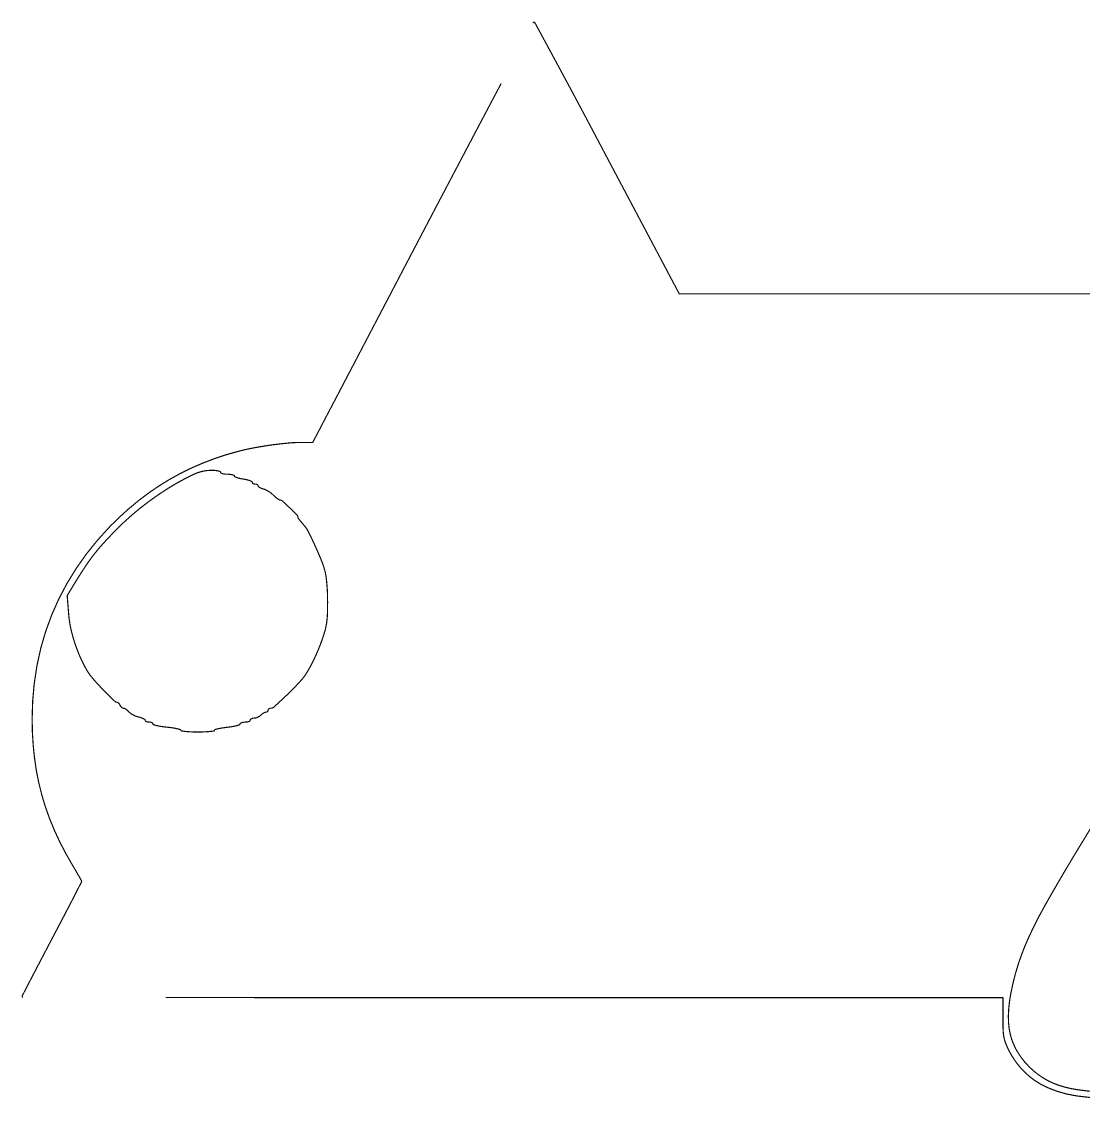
# Model space of a CAD drawing. Header units: millimetres. Extents: x -1282 to 950, y -5021 to 3311.
# Drawn here: x 91.28 to 102.79, y 73.66 to 85.34 of the extents above; entities that cross this region are included whole.
import ezdxf

# ---------------------------------------------------------------- set-up
doc = ezdxf.new("R2010")
doc.units = ezdxf.units.MM
doc.layers.add('TopOverlay', color=2, linetype='Continuous')

msp = doc.modelspace()

# ---------------------------------------------------------------- linework, layer by layer
at = {"layer": 'TopOverlay', "const_width": 0.0127}
for points in [[(96.826, 85.325, -0.263885), (96.834, 85.33)], [(96.834, 85.33, -0.289687), (96.842, 85.326)], [(96.842, 85.326, -0.000057), (97.073, 84.899)], [(97.073, 84.899, -0.001136), (97.328, 84.424)], [(96.087, 83.926, -0.000699), (96.475, 84.661)], [(97.328, 84.424, -0.000684), (97.627, 83.859)], [(95.628, 83.053, -0.000421), (96.087, 83.926)], [(93.63, 80.68, -0.016124), (93.791, 80.716)], [(93.791, 80.716, -0.011009), (93.977, 80.747)], [(93.977, 80.747, -0.011091), (94.156, 80.768)], [(94.156, 80.768, -0.023359), (94.296, 80.776)], [(93.242, 80.551, -0.033996), (93.63, 80.68)], [(92.881, 80.373, -0.035591), (93.242, 80.551)], [(93.145, 80.43, -0.109238), (93.335, 80.474)], [(93.335, 80.474, -0.019832), (93.374, 80.473)], [(93.374, 80.473, -0.032158), (93.407, 80.468)], [(92.547, 80.144, -0.035309), (92.881, 80.373)], [(92.868, 80.278, -0.028272), (93.145, 80.43)], [(93.407, 80.468, -0.034303), (93.431, 80.462)], [(93.431, 80.462, -0.319197), (93.437, 80.453)], [(93.442, 80.445, -0.277684), (93.437, 80.453)], [(93.459, 80.438, -0.052312), (93.442, 80.445)], [(93.483, 80.433, -0.042582), (93.459, 80.438)], [(93.512, 80.432, -0.027026), (93.483, 80.433)], [(93.512, 80.432, -0.023911), (93.541, 80.43)], [(93.541, 80.43, -0.038126), (93.565, 80.426)], [(93.565, 80.426, -0.044617), (93.582, 80.42)], [(93.582, 80.42, -0.294168), (93.587, 80.413)], [(93.592, 80.405, -0.2898), (93.587, 80.413)], [(93.615, 80.395, -0.027144), (93.592, 80.405)], [(93.647, 80.386, -0.028191), (93.615, 80.395)], [(93.684, 80.379, -0.018095), (93.647, 80.386)], [(93.684, 80.379, -0.019168), (93.721, 80.372)], [(93.721, 80.372, -0.029702), (93.752, 80.363)], [(93.752, 80.363, -0.029567), (93.775, 80.353)], [(93.775, 80.353, -0.284384), (93.78, 80.345)], [(92.574, 80.07, -0.028216), (92.868, 80.278)], [(93.783, 80.337, -0.157165), (93.78, 80.345)], [(93.79, 80.33, -0.097318), (93.783, 80.337)], [(93.8, 80.326, -0.07934), (93.79, 80.33)], [(93.813, 80.324, -0.060697), (93.8, 80.326)], [(93.813, 80.324, -0.057513), (93.825, 80.323)], [(93.825, 80.323, -0.076772), (93.835, 80.319)], [(93.835, 80.319, -0.095693), (93.842, 80.312)], [(93.842, 80.312, -0.164686), (93.845, 80.305)], [(93.849, 80.297, -0.212374), (93.845, 80.305)], [(93.861, 80.288, -0.049152), (93.849, 80.297)], [(93.879, 80.279, -0.042398), (93.861, 80.288)], [(93.9, 80.272, -0.030482), (93.879, 80.279)], [(93.9, 80.272, -0.051182), (93.926, 80.263)], [(93.926, 80.263, -0.025431), (93.955, 80.247)], [(93.955, 80.247, -0.02494), (93.985, 80.227)], [(92.238, 79.864, -0.032393), (92.547, 80.144)], [(93.985, 80.227, -0.033387), (94.009, 80.205)], [(94.031, 80.185, -0.017893), (94.009, 80.205)], [(94.052, 80.168, -0.022392), (94.031, 80.185)], [(94.071, 80.155, -0.021365), (94.052, 80.168)], [(94.082, 80.152, -0.13553), (94.071, 80.155)], [(94.082, 80.152, -0.187015), (94.106, 80.143)], [(94.106, 80.143, -0.005579), (94.186, 80.068)], [(92.312, 79.835, -0.030341), (92.574, 80.07)], [(94.186, 80.068, -0.005361), (94.265, 79.992)], [(94.265, 79.992, -0.199463), (94.275, 79.969)], [(94.277, 79.959, -0.135896), (94.275, 79.969)], [(94.288, 79.942, -0.024967), (94.277, 79.959)], [(94.309, 79.917, -0.013827), (94.288, 79.942)], [(94.351, 79.867, -0.002136), (94.309, 79.917)], [(91.873, 79.41, -0.046584), (92.238, 79.864)], [(92.171, 79.687, -0.008817), (92.312, 79.835)], [(94.351, 79.867, -0.061829), (94.39, 79.807)], [(94.39, 79.807, -0.007096), (94.46, 79.66)], [(92.069, 79.566, -0.018858), (92.171, 79.687)], [(94.46, 79.66, -0.009064), (94.526, 79.508)], [(91.979, 79.442, -0.019763), (92.069, 79.566)], [(91.877, 79.283, -0.010705), (91.979, 79.442)], [(94.526, 79.508, -0.027427), (94.563, 79.402)], [(91.608, 78.907, -0.050162), (91.873, 79.41)], [(94.563, 79.402, -0.031199), (94.578, 79.337)], [(94.578, 79.337, -0.015716), (94.588, 79.254)], [(94.588, 79.254, -0.013859), (94.595, 79.156)], [(94.595, 79.156, -0.009902), (94.597, 79.046)], [(94.597, 79.046, -0.008737), (94.595, 78.91)], [(91.449, 78.361, -0.050079), (91.608, 78.907)], [(91.82, 78.737, -0.040305), (91.791, 78.924)], [(94.595, 78.91, -0.027776), (94.586, 78.819)], [(91.881, 78.537, -0.030052), (91.82, 78.737)], [(94.569, 78.737, -0.015377), (94.536, 78.634)], [(94.586, 78.819, -0.032297), (94.569, 78.737)], [(94.536, 78.634, -0.016713), (94.489, 78.513)], [(91.963, 78.353, -0.030673), (91.881, 78.537)], [(94.489, 78.513, -0.015897), (94.433, 78.392)], [(94.433, 78.392, -0.016464), (94.376, 78.288)], [(91.396, 77.778, -0.046152), (91.449, 78.361)], [(92.053, 78.218, -0.056751), (91.963, 78.353)], [(94.376, 78.288, -0.043181), (94.327, 78.218)], [(92.129, 78.134, -0.011638), (92.053, 78.218)], [(92.213, 78.047, -0.009847), (92.129, 78.134)], [(94.327, 78.218, -0.016827), (94.237, 78.12)], [(92.294, 77.969, -0.004004), (92.213, 78.047)], [(94.237, 78.12, -0.010698), (94.125, 78.01)], [(92.315, 77.961, -0.19304), (92.294, 77.969)], [(92.315, 77.961, -0.127996), (92.324, 77.958)], [(92.324, 77.958, -0.063607), (92.333, 77.951)], [(92.333, 77.951, -0.056831), (92.342, 77.941)], [(92.342, 77.941, -0.053554), (92.348, 77.928)], [(92.355, 77.916, -0.06253), (92.348, 77.928)], [(92.365, 77.906, -0.060837), (92.355, 77.916)], [(92.375, 77.899, -0.066022), (92.365, 77.906)], [(94.014, 77.908, -0.186331), (93.984, 77.896)], [(94.125, 78.01, -0.004565), (94.014, 77.908)], [(92.386, 77.896, -0.11243), (92.375, 77.899)], [(92.386, 77.896, -0.111879), (92.398, 77.893)], [(92.398, 77.893, -0.036281), (92.414, 77.884)], [(92.414, 77.884, -0.034083), (92.43, 77.871)], [(92.43, 77.871, -0.032347), (92.446, 77.856)], [(92.464, 77.84, -0.061846), (92.446, 77.856)], [(92.491, 77.823, -0.030498), (92.464, 77.84)], [(92.521, 77.809, -0.029706), (92.491, 77.823)], [(92.55, 77.801, -0.038102), (92.521, 77.809)], [(92.55, 77.801, -0.025401), (92.577, 77.793)], [(92.577, 77.793, -0.037074), (92.6, 77.784)], [(92.6, 77.784, -0.041233), (92.616, 77.774)], [(93.762, 77.775, -0.090018), (93.771, 77.782)], [(93.771, 77.782, -0.069864), (93.785, 77.787)], [(93.785, 77.787, -0.049879), (93.8, 77.789)], [(93.819, 77.791, -0.064082), (93.8, 77.789)], [(93.839, 77.798, -0.039128), (93.819, 77.791)], [(93.859, 77.809, -0.038656), (93.839, 77.798)], [(93.874, 77.821, -0.054664), (93.859, 77.809)], [(93.874, 77.821, -0.032161), (93.888, 77.833)], [(93.888, 77.833, -0.032192), (93.904, 77.844)], [(93.904, 77.844, -0.03396), (93.918, 77.851)], [(93.918, 77.851, -0.098387), (93.929, 77.853)], [(93.938, 77.855, -0.09221), (93.929, 77.853)], [(93.946, 77.859, -0.096076), (93.938, 77.855)], [(93.951, 77.866, -0.099376), (93.946, 77.859)], [(93.952, 77.875, -0.106313), (93.951, 77.866)], [(93.952, 77.875, -0.146934), (93.955, 77.883)], [(93.955, 77.883, -0.099082), (93.962, 77.89)], [(93.962, 77.89, -0.082859), (93.972, 77.895)], [(93.972, 77.895, -0.065472), (93.984, 77.896)], [(91.422, 77.353, -0.030899), (91.396, 77.778)], [(92.616, 77.774, -0.239408), (92.62, 77.766)], [(92.623, 77.758, -0.204147), (92.62, 77.766)], [(92.633, 77.752, -0.083673), (92.623, 77.758)], [(92.647, 77.747, -0.06388), (92.633, 77.752)], [(92.663, 77.746, -0.044077), (92.647, 77.747)], [(92.663, 77.746, -0.045014), (92.679, 77.744)], [(92.679, 77.744, -0.064891), (92.693, 77.74)], [(92.693, 77.74, -0.084833), (92.703, 77.733)], [(92.703, 77.733, -0.200925), (92.706, 77.726)], [(92.712, 77.717, -0.331874), (92.706, 77.726)], [(92.75, 77.707, -0.015095), (92.712, 77.717)], [(92.799, 77.698, -0.020145), (92.75, 77.707)], [(92.856, 77.691, -0.012471), (92.799, 77.698)], [(92.856, 77.691, -0.011557), (92.914, 77.684)], [(92.914, 77.684, -0.018728), (92.963, 77.675)], [(92.963, 77.675, -0.013202), (93.001, 77.665)], [(93.378, 77.665, -0.015623), (93.412, 77.674)], [(93.412, 77.674, -0.020529), (93.455, 77.682)], [(93.455, 77.682, -0.012735), (93.506, 77.689)], [(93.558, 77.696, -0.014134), (93.506, 77.689)], [(93.603, 77.705, -0.020998), (93.558, 77.696)], [(93.639, 77.715, -0.017004), (93.603, 77.705)], [(93.648, 77.724, -0.237725), (93.639, 77.715)], [(93.648, 77.724, -0.170915), (93.654, 77.733)], [(93.654, 77.733, -0.055894), (93.668, 77.739)], [(93.668, 77.739, -0.048099), (93.687, 77.744)], [(93.687, 77.744, -0.038362), (93.707, 77.746)], [(93.727, 77.747, -0.039486), (93.707, 77.746)], [(93.744, 77.752, -0.058687), (93.727, 77.747)], [(93.755, 77.759, -0.077179), (93.744, 77.752)], [(93.759, 77.767, -0.221088), (93.755, 77.759)], [(93.759, 77.767, -0.185417), (93.762, 77.775)], [(93.001, 77.665, -0.33657), (93.007, 77.657)], [(93.013, 77.65, -0.373484), (93.007, 77.657)], [(93.06, 77.644, -0.009736), (93.013, 77.65)], [(93.119, 77.64, -0.015912), (93.06, 77.644)], [(93.189, 77.638, -0.009612), (93.119, 77.64)], [(93.26, 77.64, -0.009465), (93.189, 77.638)], [(93.318, 77.644, -0.015673), (93.26, 77.64)], [(93.366, 77.649, -0.00946), (93.318, 77.644)], [(93.372, 77.657, -0.374238), (93.366, 77.649)], [(93.372, 77.657, -0.328972), (93.378, 77.665)], [(91.501, 76.955, -0.035812), (91.422, 77.353)], [(102.673, 76.28, -0.008327), (103.267, 77.232)], [(91.636, 76.576, -0.036169), (91.501, 76.955)], [(91.827, 76.206, -0.032705), (91.636, 76.576)], [(102.375, 75.769, -0.006636), (102.673, 76.28)], [(91.827, 76.206, -0.002676), (91.867, 76.138)], [(91.867, 76.138, -0.004159), (91.901, 76.079)], [(91.901, 76.079, -0.001327), (91.93, 76.028)], [(91.93, 76.012, -0.000117), (91.838, 75.832)], [(91.93, 76.028, -0.128322), (91.932, 76.02)], [(91.932, 76.02, -0.119678), (91.93, 76.012)], [(91.838, 75.832, -0.001164), (91.734, 75.632)], [(102.195, 75.417, -0.021139), (102.375, 75.769)], [(91.734, 75.632, -0.000713), (91.61, 75.396)], [(91.487, 75.161, -0.000786), (91.61, 75.396)], [(102.08, 75.122, -0.029648), (102.195, 75.417)], [(91.382, 74.96, -0.00128), (91.487, 75.161)], [(102.001, 74.815, -0.029045), (102.08, 75.122)], [(91.29, 74.781, -0.000142), (91.382, 74.96)], [(91.288, 74.771, -0.119462), (91.29, 74.781)], [(91.293, 74.766, -0.413516), (91.288, 74.771)], [(94.563, 74.76, -0.000367), (92.848, 74.762)], [(96.601, 74.759, -0.00022), (94.563, 74.76)], [(101.973, 74.567, -0.041626), (102.001, 74.815)], [(101.916, 74.41, -0.007974), (101.914, 74.539)], [(101.995, 74.357, -0.067835), (101.973, 74.567)], [(101.924, 74.335, -0.035102), (101.916, 74.41)], [(101.941, 74.273, -0.047509), (101.924, 74.335)], [(102.07, 74.175, -0.074289), (101.995, 74.357)], [(101.973, 74.198, -0.023594), (101.941, 74.273)], [(102.148, 73.954, -0.083952), (101.973, 74.198)], [(102.2, 74.009, -0.061792), (102.07, 74.175)], [(102.39, 73.788, -0.089304), (102.148, 73.954)], [(102.347, 73.892, -0.055865), (102.2, 74.009)], [(102.514, 73.812, -0.058445), (102.347, 73.892)], [(102.724, 73.762, -0.047244), (102.514, 73.812)], [(102.72, 73.694, -0.071572), (102.39, 73.788)], [(103.005, 73.734, -0.021573), (102.724, 73.762)], [(103.16, 73.663, -0.034245), (102.72, 73.694)]]:
    msp.add_lwpolyline(points, format="xyb", dxfattribs=at)
at = {"layer": 'TopOverlay', "const_width": 0.00635}
for points in [[(96.823, 85.325, 1), (96.83, 85.325, 1)], [(96.831, 85.33, 1), (96.838, 85.33, 1)], [(96.831, 85.33, 1), (96.838, 85.33, 1)], [(96.839, 85.326, 1), (96.846, 85.326, 1)], [(96.839, 85.326, 1), (96.846, 85.326, 1)], [(97.07, 84.899, 1), (97.076, 84.899, 1)], [(97.07, 84.899, 1), (97.076, 84.899, 1)], [(96.471, 84.661, 1), (96.478, 84.661, 1)], [(97.324, 84.424, 1), (97.331, 84.424, 1)], [(97.324, 84.424, 1), (97.331, 84.424, 1)], [(96.083, 83.926, 1), (96.09, 83.926, 1)], [(96.083, 83.926, 1), (96.09, 83.926, 1)], [(97.624, 83.859, 1), (97.631, 83.859, 1)], [(97.624, 83.859, 1), (97.631, 83.859, 1)], [(95.625, 83.053, 1), (95.632, 83.053, 1)], [(95.625, 83.053, 1), (95.632, 83.053, 1)], [(98.404, 82.387, 1), (98.41, 82.387, 1)], [(98.404, 82.387, 1), (98.41, 82.387, 1)], [(101.421, 82.387, 1), (101.428, 82.387, 1)], [(101.421, 82.387, 1), (101.428, 82.387, 1)], [(93.788, 80.716, 1), (93.795, 80.716, 1)], [(93.788, 80.716, 1), (93.795, 80.716, 1)], [(93.974, 80.747, 1), (93.98, 80.747, 1)], [(93.974, 80.747, 1), (93.98, 80.747, 1)], [(94.153, 80.768, 1), (94.159, 80.768, 1)], [(94.153, 80.768, 1), (94.159, 80.768, 1)], [(94.293, 80.776, 1), (94.299, 80.776, 1)], [(94.293, 80.776, 1), (94.299, 80.776, 1)], [(94.433, 80.776, 1), (94.439, 80.776, 1)], [(94.433, 80.776, 1), (94.439, 80.776, 1)], [(93.627, 80.68, 1), (93.633, 80.68, 1)], [(93.627, 80.68, 1), (93.633, 80.68, 1)], [(93.239, 80.551, 1), (93.245, 80.551, 1)], [(93.239, 80.551, 1), (93.245, 80.551, 1)], [(93.331, 80.474, 1), (93.338, 80.474, 1)], [(93.331, 80.474, 1), (93.338, 80.474, 1)], [(93.37, 80.473, 1), (93.377, 80.473, 1)], [(93.37, 80.473, 1), (93.377, 80.473, 1)], [(92.878, 80.373, 1), (92.884, 80.373, 1)], [(92.878, 80.373, 1), (92.884, 80.373, 1)], [(93.142, 80.43, 1), (93.148, 80.43, 1)], [(93.142, 80.43, 1), (93.148, 80.43, 1)], [(93.403, 80.468, 1), (93.41, 80.468, 1)], [(93.403, 80.468, 1), (93.41, 80.468, 1)], [(93.428, 80.462, 1), (93.434, 80.462, 1)], [(93.428, 80.462, 1), (93.434, 80.462, 1)], [(93.433, 80.453, 1), (93.44, 80.453, 1)], [(93.433, 80.453, 1), (93.44, 80.453, 1)], [(93.438, 80.445, 1), (93.445, 80.445, 1)], [(93.438, 80.445, 1), (93.445, 80.445, 1)], [(93.456, 80.438, 1), (93.462, 80.438, 1)], [(93.456, 80.438, 1), (93.462, 80.438, 1)], [(93.48, 80.433, 1), (93.486, 80.433, 1)], [(93.48, 80.433, 1), (93.486, 80.433, 1)], [(93.509, 80.432, 1), (93.515, 80.432, 1)], [(93.509, 80.432, 1), (93.515, 80.432, 1)], [(93.537, 80.43, 1), (93.544, 80.43, 1)], [(93.537, 80.43, 1), (93.544, 80.43, 1)], [(93.562, 80.426, 1), (93.568, 80.426, 1)], [(93.562, 80.426, 1), (93.568, 80.426, 1)], [(93.579, 80.42, 1), (93.585, 80.42, 1)], [(93.579, 80.42, 1), (93.585, 80.42, 1)], [(93.584, 80.413, 1), (93.59, 80.413, 1)], [(93.584, 80.413, 1), (93.59, 80.413, 1)], [(93.589, 80.405, 1), (93.595, 80.405, 1)], [(93.589, 80.405, 1), (93.595, 80.405, 1)], [(93.612, 80.395, 1), (93.619, 80.395, 1)], [(93.612, 80.395, 1), (93.619, 80.395, 1)], [(93.643, 80.386, 1), (93.65, 80.386, 1)], [(93.643, 80.386, 1), (93.65, 80.386, 1)], [(93.681, 80.379, 1), (93.687, 80.379, 1)], [(93.681, 80.379, 1), (93.687, 80.379, 1)], [(93.718, 80.372, 1), (93.724, 80.372, 1)], [(93.718, 80.372, 1), (93.724, 80.372, 1)], [(93.749, 80.363, 1), (93.755, 80.363, 1)], [(93.749, 80.363, 1), (93.755, 80.363, 1)], [(93.772, 80.353, 1), (93.778, 80.353, 1)], [(93.772, 80.353, 1), (93.778, 80.353, 1)], [(92.865, 80.278, 1), (92.871, 80.278, 1)], [(92.865, 80.278, 1), (92.871, 80.278, 1)], [(93.777, 80.345, 1), (93.784, 80.345, 1)], [(93.777, 80.345, 1), (93.784, 80.345, 1)], [(93.78, 80.337, 1), (93.786, 80.337, 1)], [(93.78, 80.337, 1), (93.786, 80.337, 1)], [(93.787, 80.33, 1), (93.793, 80.33, 1)], [(93.787, 80.33, 1), (93.793, 80.33, 1)], [(93.797, 80.326, 1), (93.803, 80.326, 1)], [(93.797, 80.326, 1), (93.803, 80.326, 1)], [(93.809, 80.324, 1), (93.816, 80.324, 1)], [(93.809, 80.324, 1), (93.816, 80.324, 1)], [(93.822, 80.323, 1), (93.828, 80.323, 1)], [(93.822, 80.323, 1), (93.828, 80.323, 1)], [(93.832, 80.319, 1), (93.839, 80.319, 1)], [(93.832, 80.319, 1), (93.839, 80.319, 1)], [(93.839, 80.312, 1), (93.846, 80.312, 1)], [(93.839, 80.312, 1), (93.846, 80.312, 1)], [(93.842, 80.305, 1), (93.848, 80.305, 1)], [(93.842, 80.305, 1), (93.848, 80.305, 1)], [(93.845, 80.297, 1), (93.852, 80.297, 1)], [(93.845, 80.297, 1), (93.852, 80.297, 1)], [(93.858, 80.288, 1), (93.864, 80.288, 1)], [(93.858, 80.288, 1), (93.864, 80.288, 1)], [(93.876, 80.279, 1), (93.882, 80.279, 1)], [(93.876, 80.279, 1), (93.882, 80.279, 1)], [(93.897, 80.272, 1), (93.904, 80.272, 1)], [(93.897, 80.272, 1), (93.904, 80.272, 1)], [(93.922, 80.263, 1), (93.929, 80.263, 1)], [(93.922, 80.263, 1), (93.929, 80.263, 1)], [(93.952, 80.247, 1), (93.958, 80.247, 1)], [(93.952, 80.247, 1), (93.958, 80.247, 1)], [(92.544, 80.144, 1), (92.55, 80.144, 1)], [(92.544, 80.144, 1), (92.55, 80.144, 1)], [(93.981, 80.227, 1), (93.988, 80.227, 1)], [(93.981, 80.227, 1), (93.988, 80.227, 1)], [(94.006, 80.205, 1), (94.012, 80.205, 1)], [(94.006, 80.205, 1), (94.012, 80.205, 1)], [(94.027, 80.185, 1), (94.034, 80.185, 1)], [(94.027, 80.185, 1), (94.034, 80.185, 1)], [(94.049, 80.168, 1), (94.055, 80.168, 1)], [(94.049, 80.168, 1), (94.055, 80.168, 1)], [(94.068, 80.155, 1), (94.074, 80.155, 1)], [(94.068, 80.155, 1), (94.074, 80.155, 1)], [(94.079, 80.152, 1), (94.085, 80.152, 1)], [(94.079, 80.152, 1), (94.085, 80.152, 1)], [(94.103, 80.143, 1), (94.109, 80.143, 1)], [(94.103, 80.143, 1), (94.109, 80.143, 1)], [(92.571, 80.07, 1), (92.577, 80.07, 1)], [(92.571, 80.07, 1), (92.577, 80.07, 1)], [(94.183, 80.068, 1), (94.19, 80.068, 1)], [(94.183, 80.068, 1), (94.19, 80.068, 1)], [(94.262, 79.992, 1), (94.268, 79.992, 1)], [(94.262, 79.992, 1), (94.268, 79.992, 1)], [(94.271, 79.969, 1), (94.278, 79.969, 1)], [(94.271, 79.969, 1), (94.278, 79.969, 1)], [(94.274, 79.959, 1), (94.281, 79.959, 1)], [(94.274, 79.959, 1), (94.281, 79.959, 1)], [(94.285, 79.942, 1), (94.292, 79.942, 1)], [(94.285, 79.942, 1), (94.292, 79.942, 1)], [(94.305, 79.917, 1), (94.312, 79.917, 1)], [(94.305, 79.917, 1), (94.312, 79.917, 1)], [(92.234, 79.864, 1), (92.241, 79.864, 1)], [(92.234, 79.864, 1), (92.241, 79.864, 1)], [(92.309, 79.835, 1), (92.315, 79.835, 1)], [(92.309, 79.835, 1), (92.315, 79.835, 1)], [(94.347, 79.867, 1), (94.354, 79.867, 1)], [(94.347, 79.867, 1), (94.354, 79.867, 1)], [(94.387, 79.807, 1), (94.393, 79.807, 1)], [(94.387, 79.807, 1), (94.393, 79.807, 1)], [(92.168, 79.687, 1), (92.174, 79.687, 1)], [(92.168, 79.687, 1), (92.174, 79.687, 1)], [(94.457, 79.66, 1), (94.463, 79.66, 1)], [(94.457, 79.66, 1), (94.463, 79.66, 1)], [(92.065, 79.566, 1), (92.072, 79.566, 1)], [(92.065, 79.566, 1), (92.072, 79.566, 1)], [(91.975, 79.442, 1), (91.982, 79.442, 1)], [(91.975, 79.442, 1), (91.982, 79.442, 1)], [(94.523, 79.508, 1), (94.529, 79.508, 1)], [(94.523, 79.508, 1), (94.529, 79.508, 1)], [(91.869, 79.41, 1), (91.876, 79.41, 1)], [(91.869, 79.41, 1), (91.876, 79.41, 1)], [(94.56, 79.402, 1), (94.566, 79.402, 1)], [(94.56, 79.402, 1), (94.566, 79.402, 1)], [(94.574, 79.337, 1), (94.581, 79.337, 1)], [(94.574, 79.337, 1), (94.581, 79.337, 1)], [(91.874, 79.283, 1), (91.88, 79.283, 1)], [(91.874, 79.283, 1), (91.88, 79.283, 1)], [(94.585, 79.254, 1), (94.591, 79.254, 1)], [(94.585, 79.254, 1), (94.591, 79.254, 1)], [(91.773, 79.117, 1), (91.779, 79.117, 1)], [(91.773, 79.117, 1), (91.779, 79.117, 1)], [(94.592, 79.156, 1), (94.598, 79.156, 1)], [(94.592, 79.156, 1), (94.598, 79.156, 1)], [(94.594, 79.046, 1), (94.6, 79.046, 1)], [(94.594, 79.046, 1), (94.6, 79.046, 1)], [(91.605, 78.907, 1), (91.611, 78.907, 1)], [(91.605, 78.907, 1), (91.611, 78.907, 1)], [(91.788, 78.924, 1), (91.794, 78.924, 1)], [(91.788, 78.924, 1), (91.794, 78.924, 1)], [(94.591, 78.91, 1), (94.598, 78.91, 1)], [(94.591, 78.91, 1), (94.598, 78.91, 1)], [(91.817, 78.737, 1), (91.823, 78.737, 1)], [(91.817, 78.737, 1), (91.823, 78.737, 1)], [(94.566, 78.737, 1), (94.572, 78.737, 1)], [(94.566, 78.737, 1), (94.572, 78.737, 1)], [(94.583, 78.819, 1), (94.59, 78.819, 1)], [(94.583, 78.819, 1), (94.59, 78.819, 1)], [(94.533, 78.634, 1), (94.54, 78.634, 1)], [(94.533, 78.634, 1), (94.54, 78.634, 1)], [(91.878, 78.537, 1), (91.884, 78.537, 1)], [(91.878, 78.537, 1), (91.884, 78.537, 1)], [(94.486, 78.513, 1), (94.492, 78.513, 1)], [(94.486, 78.513, 1), (94.492, 78.513, 1)], [(94.43, 78.392, 1), (94.436, 78.392, 1)], [(94.43, 78.392, 1), (94.436, 78.392, 1)], [(91.446, 78.361, 1), (91.452, 78.361, 1)], [(91.446, 78.361, 1), (91.452, 78.361, 1)], [(91.959, 78.353, 1), (91.966, 78.353, 1)], [(91.959, 78.353, 1), (91.966, 78.353, 1)], [(94.373, 78.288, 1), (94.379, 78.288, 1)], [(94.373, 78.288, 1), (94.379, 78.288, 1)], [(92.05, 78.218, 1), (92.057, 78.218, 1)], [(92.05, 78.218, 1), (92.057, 78.218, 1)], [(92.126, 78.134, 1), (92.132, 78.134, 1)], [(92.126, 78.134, 1), (92.132, 78.134, 1)], [(94.324, 78.218, 1), (94.33, 78.218, 1)], [(94.324, 78.218, 1), (94.33, 78.218, 1)], [(92.21, 78.047, 1), (92.216, 78.047, 1)], [(92.21, 78.047, 1), (92.216, 78.047, 1)], [(94.233, 78.12, 1), (94.24, 78.12, 1)], [(94.233, 78.12, 1), (94.24, 78.12, 1)], [(92.291, 77.969, 1), (92.297, 77.969, 1)], [(92.291, 77.969, 1), (92.297, 77.969, 1)], [(92.312, 77.961, 1), (92.318, 77.961, 1)], [(92.312, 77.961, 1), (92.318, 77.961, 1)], [(92.321, 77.958, 1), (92.327, 77.958, 1)], [(92.321, 77.958, 1), (92.327, 77.958, 1)], [(92.33, 77.951, 1), (92.337, 77.951, 1)], [(92.33, 77.951, 1), (92.337, 77.951, 1)], [(92.339, 77.941, 1), (92.345, 77.941, 1)], [(92.339, 77.941, 1), (92.345, 77.941, 1)], [(92.345, 77.928, 1), (92.352, 77.928, 1)], [(92.345, 77.928, 1), (92.352, 77.928, 1)], [(92.352, 77.916, 1), (92.358, 77.916, 1)], [(92.352, 77.916, 1), (92.358, 77.916, 1)], [(92.361, 77.906, 1), (92.368, 77.906, 1)], [(92.361, 77.906, 1), (92.368, 77.906, 1)], [(94.011, 77.908, 1), (94.018, 77.908, 1)], [(94.011, 77.908, 1), (94.018, 77.908, 1)], [(94.122, 78.01, 1), (94.129, 78.01, 1)], [(94.122, 78.01, 1), (94.129, 78.01, 1)], [(92.372, 77.899, 1), (92.379, 77.899, 1)], [(92.372, 77.899, 1), (92.379, 77.899, 1)], [(92.383, 77.896, 1), (92.389, 77.896, 1)], [(92.383, 77.896, 1), (92.389, 77.896, 1)], [(92.395, 77.893, 1), (92.401, 77.893, 1)], [(92.395, 77.893, 1), (92.401, 77.893, 1)], [(92.411, 77.884, 1), (92.417, 77.884, 1)], [(92.411, 77.884, 1), (92.417, 77.884, 1)], [(92.427, 77.871, 1), (92.434, 77.871, 1)], [(92.427, 77.871, 1), (92.434, 77.871, 1)], [(92.442, 77.856, 1), (92.449, 77.856, 1)], [(92.442, 77.856, 1), (92.449, 77.856, 1)], [(92.461, 77.84, 1), (92.467, 77.84, 1)], [(92.461, 77.84, 1), (92.467, 77.84, 1)], [(92.488, 77.823, 1), (92.494, 77.823, 1)], [(92.488, 77.823, 1), (92.494, 77.823, 1)], [(92.518, 77.809, 1), (92.524, 77.809, 1)], [(92.518, 77.809, 1), (92.524, 77.809, 1)], [(92.547, 77.801, 1), (92.553, 77.801, 1)], [(92.547, 77.801, 1), (92.553, 77.801, 1)], [(92.574, 77.793, 1), (92.58, 77.793, 1)], [(92.574, 77.793, 1), (92.58, 77.793, 1)], [(92.596, 77.784, 1), (92.603, 77.784, 1)], [(92.596, 77.784, 1), (92.603, 77.784, 1)], [(93.768, 77.782, 1), (93.774, 77.782, 1)], [(93.768, 77.782, 1), (93.774, 77.782, 1)], [(93.781, 77.787, 1), (93.788, 77.787, 1)], [(93.781, 77.787, 1), (93.788, 77.787, 1)], [(93.797, 77.789, 1), (93.804, 77.789, 1)], [(93.797, 77.789, 1), (93.804, 77.789, 1)], [(93.815, 77.791, 1), (93.822, 77.791, 1)], [(93.815, 77.791, 1), (93.822, 77.791, 1)], [(93.836, 77.798, 1), (93.842, 77.798, 1)], [(93.836, 77.798, 1), (93.842, 77.798, 1)], [(93.855, 77.809, 1), (93.862, 77.809, 1)], [(93.855, 77.809, 1), (93.862, 77.809, 1)], [(93.871, 77.821, 1), (93.877, 77.821, 1)], [(93.871, 77.821, 1), (93.877, 77.821, 1)], [(93.885, 77.833, 1), (93.891, 77.833, 1)], [(93.885, 77.833, 1), (93.891, 77.833, 1)], [(93.9, 77.844, 1), (93.907, 77.844, 1)], [(93.9, 77.844, 1), (93.907, 77.844, 1)], [(93.915, 77.851, 1), (93.921, 77.851, 1)], [(93.915, 77.851, 1), (93.921, 77.851, 1)], [(93.926, 77.853, 1), (93.932, 77.853, 1)], [(93.926, 77.853, 1), (93.932, 77.853, 1)], [(93.935, 77.855, 1), (93.941, 77.855, 1)], [(93.935, 77.855, 1), (93.941, 77.855, 1)], [(93.942, 77.859, 1), (93.949, 77.859, 1)], [(93.942, 77.859, 1), (93.949, 77.859, 1)], [(93.947, 77.866, 1), (93.954, 77.866, 1)], [(93.947, 77.866, 1), (93.954, 77.866, 1)], [(93.949, 77.875, 1), (93.955, 77.875, 1)], [(93.949, 77.875, 1), (93.955, 77.875, 1)], [(93.952, 77.883, 1), (93.958, 77.883, 1)], [(93.952, 77.883, 1), (93.958, 77.883, 1)], [(93.959, 77.89, 1), (93.965, 77.89, 1)], [(93.959, 77.89, 1), (93.965, 77.89, 1)], [(93.969, 77.895, 1), (93.975, 77.895, 1)], [(93.969, 77.895, 1), (93.975, 77.895, 1)], [(93.981, 77.896, 1), (93.987, 77.896, 1)], [(93.981, 77.896, 1), (93.987, 77.896, 1)], [(91.392, 77.778, 1), (91.399, 77.778, 1)], [(91.392, 77.778, 1), (91.399, 77.778, 1)], [(92.612, 77.774, 1), (92.619, 77.774, 1)], [(92.612, 77.774, 1), (92.619, 77.774, 1)], [(92.617, 77.766, 1), (92.623, 77.766, 1)], [(92.617, 77.766, 1), (92.623, 77.766, 1)], [(92.62, 77.758, 1), (92.626, 77.758, 1)], [(92.62, 77.758, 1), (92.626, 77.758, 1)], [(92.629, 77.752, 1), (92.636, 77.752, 1)], [(92.629, 77.752, 1), (92.636, 77.752, 1)], [(92.643, 77.747, 1), (92.65, 77.747, 1)], [(92.643, 77.747, 1), (92.65, 77.747, 1)], [(92.66, 77.746, 1), (92.666, 77.746, 1)], [(92.66, 77.746, 1), (92.666, 77.746, 1)], [(92.676, 77.744, 1), (92.683, 77.744, 1)], [(92.676, 77.744, 1), (92.683, 77.744, 1)], [(92.69, 77.74, 1), (92.697, 77.74, 1)], [(92.69, 77.74, 1), (92.697, 77.74, 1)], [(92.7, 77.733, 1), (92.706, 77.733, 1)], [(92.7, 77.733, 1), (92.706, 77.733, 1)], [(92.703, 77.726, 1), (92.709, 77.726, 1)], [(92.703, 77.726, 1), (92.709, 77.726, 1)], [(92.709, 77.717, 1), (92.716, 77.717, 1)], [(92.709, 77.717, 1), (92.716, 77.717, 1)], [(92.747, 77.707, 1), (92.753, 77.707, 1)], [(92.747, 77.707, 1), (92.753, 77.707, 1)], [(92.796, 77.698, 1), (92.802, 77.698, 1)], [(92.796, 77.698, 1), (92.802, 77.698, 1)], [(92.853, 77.691, 1), (92.86, 77.691, 1)], [(92.853, 77.691, 1), (92.86, 77.691, 1)], [(92.911, 77.684, 1), (92.917, 77.684, 1)], [(92.911, 77.684, 1), (92.917, 77.684, 1)], [(92.959, 77.675, 1), (92.966, 77.675, 1)], [(92.959, 77.675, 1), (92.966, 77.675, 1)], [(93.408, 77.674, 1), (93.415, 77.674, 1)], [(93.408, 77.674, 1), (93.415, 77.674, 1)], [(93.452, 77.682, 1), (93.458, 77.682, 1)], [(93.452, 77.682, 1), (93.458, 77.682, 1)], [(93.503, 77.689, 1), (93.51, 77.689, 1)], [(93.503, 77.689, 1), (93.51, 77.689, 1)], [(93.555, 77.696, 1), (93.562, 77.696, 1)], [(93.555, 77.696, 1), (93.562, 77.696, 1)], [(93.6, 77.705, 1), (93.607, 77.705, 1)], [(93.6, 77.705, 1), (93.607, 77.705, 1)], [(93.636, 77.715, 1), (93.642, 77.715, 1)], [(93.636, 77.715, 1), (93.642, 77.715, 1)], [(93.645, 77.724, 1), (93.651, 77.724, 1)], [(93.645, 77.724, 1), (93.651, 77.724, 1)], [(93.651, 77.733, 1), (93.657, 77.733, 1)], [(93.651, 77.733, 1), (93.657, 77.733, 1)], [(93.665, 77.739, 1), (93.671, 77.739, 1)], [(93.665, 77.739, 1), (93.671, 77.739, 1)], [(93.683, 77.744, 1), (93.69, 77.744, 1)], [(93.683, 77.744, 1), (93.69, 77.744, 1)], [(93.704, 77.746, 1), (93.71, 77.746, 1)], [(93.704, 77.746, 1), (93.71, 77.746, 1)], [(93.724, 77.747, 1), (93.73, 77.747, 1)], [(93.724, 77.747, 1), (93.73, 77.747, 1)], [(93.74, 77.752, 1), (93.747, 77.752, 1)], [(93.74, 77.752, 1), (93.747, 77.752, 1)], [(93.752, 77.759, 1), (93.758, 77.759, 1)], [(93.752, 77.759, 1), (93.758, 77.759, 1)], [(93.756, 77.767, 1), (93.762, 77.767, 1)], [(93.756, 77.767, 1), (93.762, 77.767, 1)], [(93.759, 77.775, 1), (93.765, 77.775, 1)], [(93.759, 77.775, 1), (93.765, 77.775, 1)], [(92.998, 77.665, 1), (93.004, 77.665, 1)], [(92.998, 77.665, 1), (93.004, 77.665, 1)], [(93.004, 77.657, 1), (93.01, 77.657, 1)], [(93.004, 77.657, 1), (93.01, 77.657, 1)], [(93.01, 77.65, 1), (93.016, 77.65, 1)], [(93.01, 77.65, 1), (93.016, 77.65, 1)], [(93.057, 77.644, 1), (93.064, 77.644, 1)], [(93.057, 77.644, 1), (93.064, 77.644, 1)], [(93.116, 77.64, 1), (93.123, 77.64, 1)], [(93.116, 77.64, 1), (93.123, 77.64, 1)], [(93.186, 77.638, 1), (93.193, 77.638, 1)], [(93.186, 77.638, 1), (93.193, 77.638, 1)], [(93.256, 77.64, 1), (93.263, 77.64, 1)], [(93.256, 77.64, 1), (93.263, 77.64, 1)], [(93.315, 77.644, 1), (93.322, 77.644, 1)], [(93.315, 77.644, 1), (93.322, 77.644, 1)], [(93.363, 77.649, 1), (93.369, 77.649, 1)], [(93.363, 77.649, 1), (93.369, 77.649, 1)], [(93.369, 77.657, 1), (93.375, 77.657, 1)], [(93.369, 77.657, 1), (93.375, 77.657, 1)], [(93.375, 77.665, 1), (93.381, 77.665, 1)], [(93.375, 77.665, 1), (93.381, 77.665, 1)], [(91.419, 77.353, 1), (91.426, 77.353, 1)], [(91.419, 77.353, 1), (91.426, 77.353, 1)], [(91.498, 76.955, 1), (91.505, 76.955, 1)], [(91.498, 76.955, 1), (91.505, 76.955, 1)], [(91.632, 76.576, 1), (91.639, 76.576, 1)], [(91.632, 76.576, 1), (91.639, 76.576, 1)], [(102.67, 76.28, 1), (102.676, 76.28, 1)], [(102.67, 76.28, 1), (102.676, 76.28, 1)], [(91.824, 76.206, 1), (91.83, 76.206, 1)], [(91.824, 76.206, 1), (91.83, 76.206, 1)], [(91.864, 76.138, 1), (91.87, 76.138, 1)], [(91.864, 76.138, 1), (91.87, 76.138, 1)], [(91.898, 76.079, 1), (91.905, 76.079, 1)], [(91.898, 76.079, 1), (91.905, 76.079, 1)], [(91.927, 76.028, 1), (91.933, 76.028, 1)], [(91.927, 76.028, 1), (91.933, 76.028, 1)], [(91.927, 76.012, 1), (91.933, 76.012, 1)], [(91.927, 76.012, 1), (91.933, 76.012, 1)], [(91.929, 76.02, 1), (91.936, 76.02, 1)], [(91.929, 76.02, 1), (91.936, 76.02, 1)], [(91.835, 75.832, 1), (91.841, 75.832, 1)], [(91.835, 75.832, 1), (91.841, 75.832, 1)], [(102.371, 75.769, 1), (102.378, 75.769, 1)], [(102.371, 75.769, 1), (102.378, 75.769, 1)], [(91.73, 75.632, 1), (91.737, 75.632, 1)], [(91.73, 75.632, 1), (91.737, 75.632, 1)], [(91.607, 75.396, 1), (91.613, 75.396, 1)], [(91.607, 75.396, 1), (91.613, 75.396, 1)], [(102.192, 75.417, 1), (102.198, 75.417, 1)], [(102.192, 75.417, 1), (102.198, 75.417, 1)], [(91.483, 75.161, 1), (91.49, 75.161, 1)], [(91.483, 75.161, 1), (91.49, 75.161, 1)], [(102.077, 75.122, 1), (102.084, 75.122, 1)], [(102.077, 75.122, 1), (102.084, 75.122, 1)], [(91.379, 74.96, 1), (91.386, 74.96, 1)], [(91.379, 74.96, 1), (91.386, 74.96, 1)], [(91.285, 74.771, 1), (91.291, 74.771, 1)], [(91.285, 74.771, 1), (91.291, 74.771, 1)], [(91.287, 74.781, 1), (91.293, 74.781, 1)], [(91.287, 74.781, 1), (91.293, 74.781, 1)], [(91.29, 74.766, 1), (91.296, 74.766, 1)], [(92.845, 74.762, 1), (92.852, 74.762, 1)], [(94.56, 74.76, 1), (94.567, 74.76, 1)], [(94.56, 74.76, 1), (94.567, 74.76, 1)], [(96.598, 74.759, 1), (96.604, 74.759, 1)], [(96.598, 74.759, 1), (96.604, 74.759, 1)], [(101.911, 74.759, 1), (101.917, 74.759, 1)], [(101.911, 74.759, 1), (101.917, 74.759, 1)], [(101.998, 74.815, 1), (102.004, 74.815, 1)], [(101.998, 74.815, 1), (102.004, 74.815, 1)], [(101.911, 74.539, 1), (101.917, 74.539, 1)], [(101.911, 74.539, 1), (101.917, 74.539, 1)], [(101.97, 74.567, 1), (101.976, 74.567, 1)], [(101.97, 74.567, 1), (101.976, 74.567, 1)], [(101.913, 74.41, 1), (101.919, 74.41, 1)], [(101.913, 74.41, 1), (101.919, 74.41, 1)], [(101.92, 74.335, 1), (101.927, 74.335, 1)], [(101.92, 74.335, 1), (101.927, 74.335, 1)], [(101.992, 74.357, 1), (101.998, 74.357, 1)], [(101.992, 74.357, 1), (101.998, 74.357, 1)], [(101.937, 74.273, 1), (101.944, 74.273, 1)], [(101.937, 74.273, 1), (101.944, 74.273, 1)], [(101.97, 74.198, 1), (101.976, 74.198, 1)], [(101.97, 74.198, 1), (101.976, 74.198, 1)], [(102.067, 74.175, 1), (102.074, 74.175, 1)], [(102.067, 74.175, 1), (102.074, 74.175, 1)], [(102.145, 73.954, 1), (102.151, 73.954, 1)], [(102.145, 73.954, 1), (102.151, 73.954, 1)], [(102.196, 74.009, 1), (102.203, 74.009, 1)], [(102.196, 74.009, 1), (102.203, 74.009, 1)], [(102.343, 73.892, 1), (102.35, 73.892, 1)], [(102.343, 73.892, 1), (102.35, 73.892, 1)], [(102.511, 73.812, 1), (102.517, 73.812, 1)], [(102.511, 73.812, 1), (102.517, 73.812, 1)], [(102.387, 73.788, 1), (102.393, 73.788, 1)], [(102.387, 73.788, 1), (102.393, 73.788, 1)], [(102.721, 73.762, 1), (102.727, 73.762, 1)], [(102.721, 73.762, 1), (102.727, 73.762, 1)], [(102.717, 73.694, 1), (102.723, 73.694, 1)], [(102.717, 73.694, 1), (102.723, 73.694, 1)]]:
    msp.add_lwpolyline(points, format="xyb", close=True, dxfattribs=at)
at = {"layer": 'TopOverlay', "const_width": 0.0127}
for points in [[(97.627, 83.859), (98.407, 82.387)], [(94.436, 80.776), (95.628, 83.053)], [(98.407, 82.387), (101.424, 82.387)], [(101.424, 82.387), (104.442, 82.387)], [(94.296, 80.776), (94.436, 80.776)], [(91.776, 79.117), (91.877, 79.283)], [(91.776, 79.117), (91.791, 78.924)], [(96.601, 74.759), (101.914, 74.759)], [(101.914, 74.539), (101.914, 74.759)]]:
    msp.add_lwpolyline(points, dxfattribs=at)

doc.saveas('drawing.dxf')
